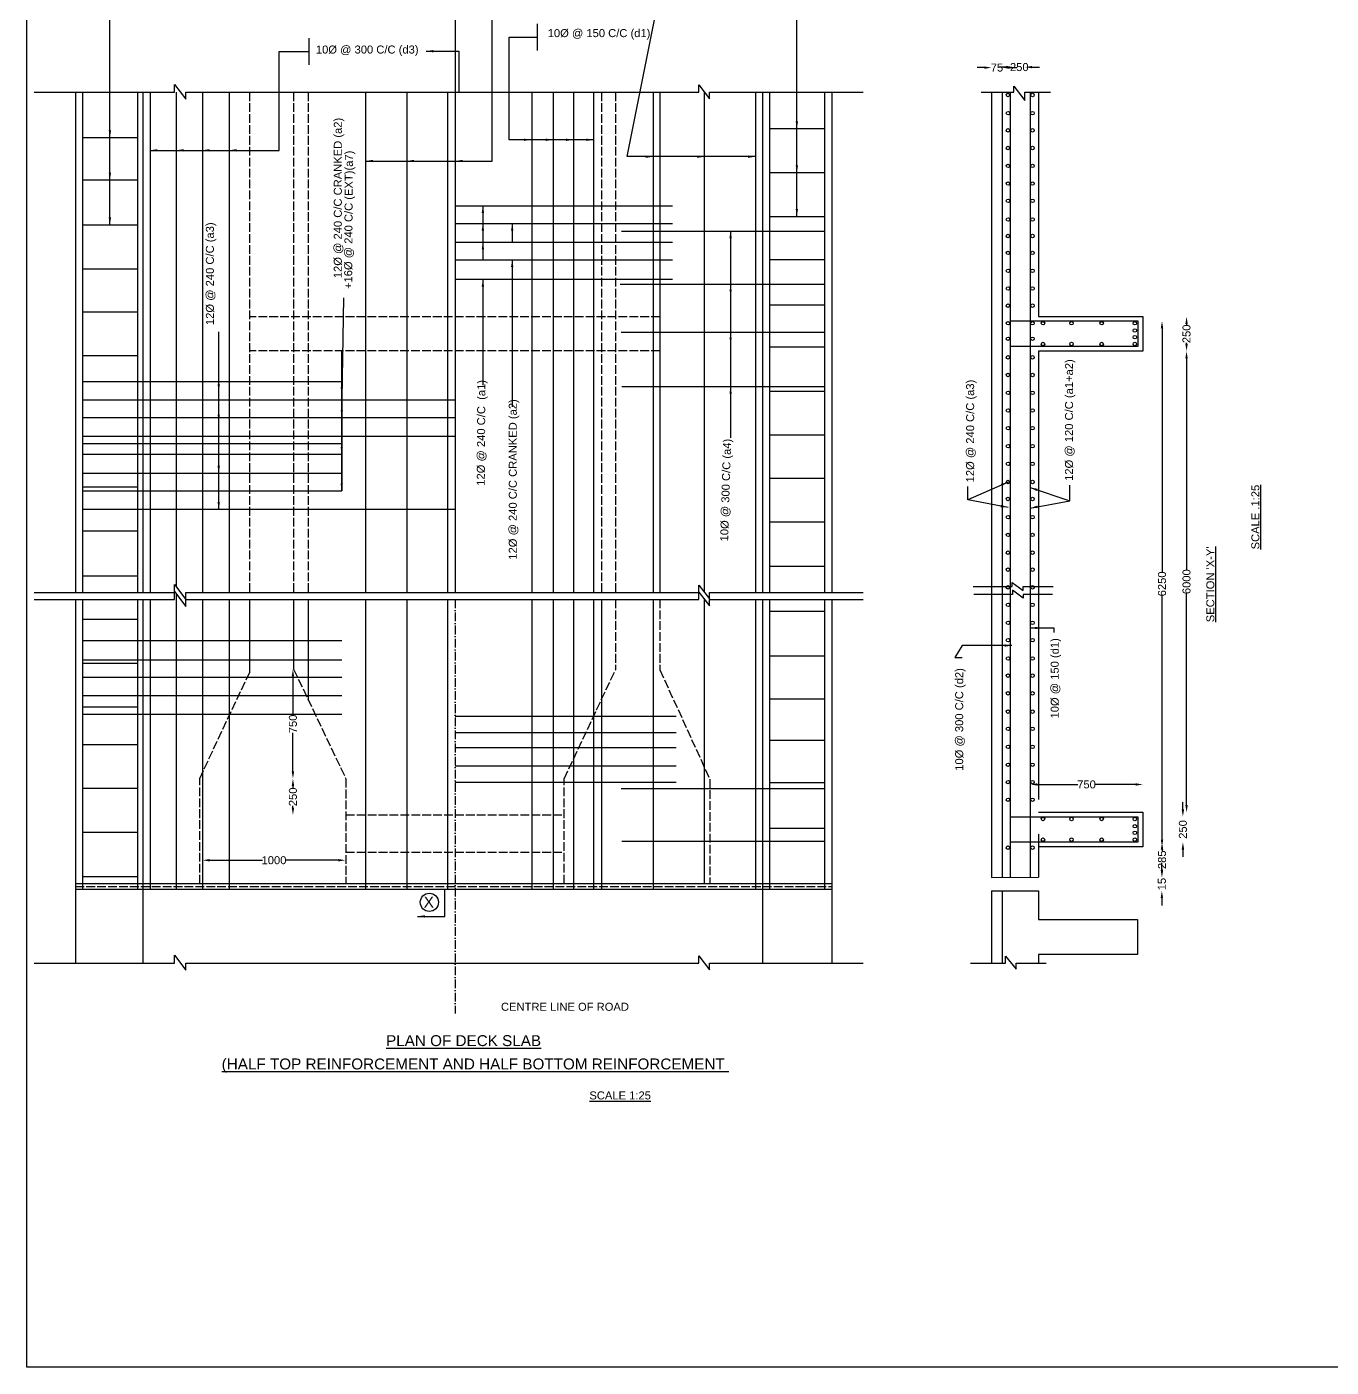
# Model space of a CAD drawing. Header units: millimetres. Extents: x -53232733 to -53211002, y 22138765 to 22152808.
# Drawn here: x -53232733 to -53223768, y 22138765 to 22147978 of the extents above; entities that cross this region are included whole.
import ezdxf

# ---------------------------------------------------------------- set-up
doc = ezdxf.new("R2010")
doc.units = ezdxf.units.MM
doc.header["$MEASUREMENT"] = 0
doc.linetypes.add('ACAD_ISO02W100', pattern=[15, 12, -3])
doc.linetypes.add('ACAD_ISO10W100', pattern=[18, 12, -3, 0, -3])
for name, color, linetype in [('DIMENSIONS', 7, 'Continuous'), ('DRAWING', 2, 'Continuous'), ('TEXT', 1, 'Continuous')]:
    doc.layers.add(name, color=color, linetype=linetype)
doc.styles.get("Standard").update_dxf_attribs({"font": 'arial.ttf', "height": 55})
doc.dimstyles.get("Standard").update_dxf_attribs({"dimtxt": 55, "dimasz": 50, "dimexe": 0.18, "dimexo": 0.0625, "dimgap": 0.09, "dimtad": 0, "dimdec": 0, "dimzin": 0, "dimdsep": 46, "dimtxsty": 'Standard', "dimcen": 0.09, "dimse1": 1, "dimse2": 1, "dimadec": 0, "dimazin": 0, "dimtfac": 1, "dimtdec": 0, "dimtofl": 0, "dimtmove": 0, "dimatfit": 3, "dimfxl": 1, "dimtolj": 1, "dimtzin": 0, "dimarcsym": 0})

# ---------------------------------------------------------------- blocks, each defined once
blk = doc.blocks.new('*D73')
at = {"layer": 'Defpoints', "color": 0, "transparency": 16777216}
for p in [(-53231526.2, 22142245.5), (-53230542.5, 22142249.5), (-53230542.5, 22142245.5)]:
    blk.add_point(p, dxfattribs=at)
at = {"layer": 'DIMENSIONS', "color": 0, "lineweight": -2, "transparency": 16777216}
for p, q in [((-53231476.2, 22142249.5), (-53231113.9, 22142249.5)), ((-53230592.5, 22142249.5), (-53230954.8, 22142249.5))]:
    blk.add_line(p, q, dxfattribs=at)
at = {"layer": 'DIMENSIONS', "color": 0, "transparency": 16777216}
for points in [[(-53231476.2, 22142257.8), (-53231476.2, 22142241.2), (-53231526.2, 22142249.5)], [(-53230592.5, 22142257.8), (-53230592.5, 22142241.2), (-53230542.5, 22142249.5)]]:
    blk.add_solid(points, dxfattribs=at)
at = {"layer": 'DIMENSIONS', "color": 0, "transparency": 16777216, "insert": (-53231034.3, 22142249.5), "char_height": 55, "attachment_point": 5}
blk.add_mtext('\\A1;1000', dxfattribs=at)
blk = doc.blocks.new('*D83')
at = {"layer": 'Defpoints', "color": 0, "transparency": 16777216}
for p in [(-53225097.2, 22145956), (-53225062.9, 22142342.1), (-53224931, 22142342.1)]:
    blk.add_point(p, dxfattribs=at)
at = {"layer": 'DIMENSIONS', "color": 0, "lineweight": -2, "transparency": 16777216}
for p, q in [((-53224931, 22145906), (-53224931, 22144231.3)), ((-53224931, 22142392.1), (-53224931, 22144066.8))]:
    blk.add_line(p, q, dxfattribs=at)
at = {"layer": 'DIMENSIONS', "color": 0, "transparency": 16777216}
for points in [[(-53224939.3, 22145906), (-53224922.7, 22145906), (-53224931, 22145956)], [(-53224939.3, 22142392.1), (-53224922.7, 22142392.1), (-53224931, 22142342.1)]]:
    blk.add_solid(points, dxfattribs=at)
at = {"layer": 'DIMENSIONS', "color": 0, "transparency": 16777216, "insert": (-53224931, 22144149.1), "char_height": 55, "attachment_point": 5, "rotation": 90}
blk.add_mtext('\\A1;6250', dxfattribs=at)
blk = doc.blocks.new('*D84')
at = {"layer": 'Defpoints', "color": 0, "transparency": 16777216}
for p in [(-53225975.5, 22142373.4), (-53225975.5, 22142132.1), (-53224931, 22142132.1)]:
    blk.add_point(p, dxfattribs=at)
at = {"layer": 'DIMENSIONS', "color": 0, "lineweight": -2, "transparency": 16777216}
for p, q in [((-53224931, 22142323.4), (-53224931, 22142314.3)), ((-53224931, 22142182.1), (-53224931, 22142191.2))]:
    blk.add_line(p, q, dxfattribs=at)
at = {"layer": 'DIMENSIONS', "color": 0, "transparency": 16777216}
for points in [[(-53224939.3, 22142323.4), (-53224922.7, 22142323.4), (-53224931, 22142373.4)], [(-53224939.3, 22142182.1), (-53224922.7, 22142182.1), (-53224931, 22142132.1)]]:
    blk.add_solid(points, dxfattribs=at)
at = {"layer": 'DIMENSIONS', "color": 0, "transparency": 16777216, "insert": (-53224931, 22142252.8), "char_height": 55, "attachment_point": 5, "rotation": 90}
blk.add_mtext('\\A1;285', dxfattribs=at)
blk = doc.blocks.new('*D85')
at = {"layer": 'Defpoints', "color": 0, "transparency": 16777216}
for p in [(-53225780.6, 22142132.3), (-53224932, 22142132.3), (-53225780.5, 22142039.1)]:
    blk.add_point(p, dxfattribs=at)
at = {"layer": 'DIMENSIONS', "color": 0, "lineweight": -2, "transparency": 16777216}
for p, q in [((-53224932, 22142182.3), (-53224932, 22142232.3)), ((-53224932, 22141989.1), (-53224932, 22141939.1))]:
    blk.add_line(p, q, dxfattribs=at)
at = {"layer": 'DIMENSIONS', "color": 0, "transparency": 16777216}
for points in [[(-53224940.3, 22142182.3), (-53224923.7, 22142182.3), (-53224932, 22142132.3)], [(-53224940.3, 22141989.1), (-53224923.7, 22141989.1), (-53224932, 22142039.1)]]:
    blk.add_solid(points, dxfattribs=at)
at = {"layer": 'DIMENSIONS', "color": 0, "transparency": 16777216, "insert": (-53224932, 22142085.7), "char_height": 55, "attachment_point": 5, "rotation": 90}
blk.add_mtext('\\A1;15', dxfattribs=at)
blk = doc.blocks.new('*D86')
at = {"layer": 'Defpoints', "color": 0, "transparency": 16777216}
for p in [(-53225097.2, 22142549), (-53225097.2, 22142373.4), (-53224787.5, 22142373.4)]:
    blk.add_point(p, dxfattribs=at)
at = {"layer": 'DIMENSIONS', "color": 0, "lineweight": -2, "transparency": 16777216}
for p, q in [((-53224787.5, 22142599), (-53224787.5, 22142649)), ((-53224787.5, 22142323.4), (-53224787.5, 22142273.4))]:
    blk.add_line(p, q, dxfattribs=at)
at = {"layer": 'DIMENSIONS', "color": 0, "transparency": 16777216}
for points in [[(-53224795.8, 22142599), (-53224779.2, 22142599), (-53224787.5, 22142549)], [(-53224795.8, 22142323.4), (-53224779.2, 22142323.4), (-53224787.5, 22142373.4)]]:
    blk.add_solid(points, dxfattribs=at)
at = {"layer": 'DIMENSIONS', "color": 0, "transparency": 16777216, "insert": (-53224787.5, 22142461.2), "char_height": 55, "attachment_point": 5, "rotation": 90}
blk.add_mtext('\\A1;250', dxfattribs=at)
blk = doc.blocks.new('*D87')
at = {"layer": 'Defpoints', "color": 0, "transparency": 16777216}
for p in [(-53225780.5, 22145986), (-53225780.5, 22145749.2), (-53224762.5, 22145749.2)]:
    blk.add_point(p, dxfattribs=at)
at = {"layer": 'DIMENSIONS', "color": 0, "lineweight": -2, "transparency": 16777216}
for p, q in [((-53224762.5, 22145936), (-53224762.5, 22145928.8)), ((-53224762.5, 22145799.2), (-53224762.5, 22145806.4))]:
    blk.add_line(p, q, dxfattribs=at)
at = {"layer": 'DIMENSIONS', "color": 0, "transparency": 16777216}
for points in [[(-53224770.8, 22145936), (-53224754.2, 22145936), (-53224762.5, 22145986)], [(-53224770.8, 22145799.2), (-53224754.2, 22145799.2), (-53224762.5, 22145749.2)]]:
    blk.add_solid(points, dxfattribs=at)
at = {"layer": 'DIMENSIONS', "color": 0, "transparency": 16777216, "insert": (-53224762.5, 22145867.6), "char_height": 55, "attachment_point": 5, "rotation": 90}
blk.add_mtext('\\A1;250', dxfattribs=at)
blk = doc.blocks.new('*D88')
at = {"layer": 'Defpoints', "color": 0, "transparency": 16777216}
for p in [(-53225062.9, 22145749.2), (-53225062.9, 22142579), (-53224762.5, 22142579)]:
    blk.add_point(p, dxfattribs=at)
at = {"layer": 'DIMENSIONS', "color": 0, "lineweight": -2, "transparency": 16777216}
for p, q in [((-53224762.5, 22145699.2), (-53224762.5, 22144246.4)), ((-53224762.5, 22142629), (-53224762.5, 22144081.8))]:
    blk.add_line(p, q, dxfattribs=at)
at = {"layer": 'DIMENSIONS', "color": 0, "transparency": 16777216}
for points in [[(-53224770.8, 22145699.2), (-53224754.2, 22145699.2), (-53224762.5, 22145749.2)], [(-53224770.8, 22142629), (-53224754.2, 22142629), (-53224762.5, 22142579)]]:
    blk.add_solid(points, dxfattribs=at)
at = {"layer": 'DIMENSIONS', "color": 0, "transparency": 16777216, "insert": (-53224762.5, 22144164.1), "char_height": 55, "attachment_point": 5, "rotation": 90}
blk.add_mtext('\\A1;6000', dxfattribs=at)
blk = doc.blocks.new('*D111')
at = {"layer": 'Defpoints', "color": 0, "transparency": 16777216}
for p in [(-53226028.8, 22147697.5), (-53226102.4, 22147527.9), (-53226028.8, 22147527.9)]:
    blk.add_point(p, dxfattribs=at)
at = {"layer": 'DIMENSIONS', "color": 0, "lineweight": -2, "transparency": 16777216}
for p, q in [((-53226152.4, 22147697.5), (-53226202.4, 22147697.5)), ((-53225978.8, 22147697.5), (-53225928.8, 22147697.5))]:
    blk.add_line(p, q, dxfattribs=at)
at = {"layer": 'DIMENSIONS', "color": 0, "transparency": 16777216}
for points in [[(-53226152.4, 22147705.8), (-53226152.4, 22147689.2), (-53226102.4, 22147697.5)], [(-53225978.8, 22147705.8), (-53225978.8, 22147689.2), (-53226028.8, 22147697.5)]]:
    blk.add_solid(points, dxfattribs=at)
at = {"layer": 'DIMENSIONS', "color": 0, "transparency": 16777216, "insert": (-53226065.6, 22147697.5), "char_height": 55, "attachment_point": 5}
blk.add_mtext('\\A1;75', dxfattribs=at)
blk = doc.blocks.new('*D112')
at = {"layer": 'Defpoints', "color": 0, "transparency": 16777216}
for p in [(-53225873.6, 22147701), (-53225950.2, 22147527.9), (-53225873.6, 22147527.9)]:
    blk.add_point(p, dxfattribs=at)
at = {"layer": 'DIMENSIONS', "color": 0, "lineweight": -2, "transparency": 16777216}
for p, q in [((-53226000.2, 22147701), (-53226050.2, 22147701)), ((-53225823.6, 22147701), (-53225773.6, 22147701))]:
    blk.add_line(p, q, dxfattribs=at)
at = {"layer": 'DIMENSIONS', "color": 0, "transparency": 16777216}
for points in [[(-53226000.2, 22147709.3), (-53226000.2, 22147692.7), (-53225950.2, 22147701)], [(-53225823.6, 22147709.3), (-53225823.6, 22147692.7), (-53225873.6, 22147701)]]:
    blk.add_solid(points, dxfattribs=at)
at = {"layer": 'DIMENSIONS', "color": 0, "transparency": 16777216, "insert": (-53225911.9, 22147701), "char_height": 55, "attachment_point": 5}
blk.add_mtext('\\A1;250', dxfattribs=at)
blk = doc.blocks.new('*D119')
at = {"layer": 'Defpoints', "color": 0, "transparency": 16777216}
for p in [(-53225062.9, 22142770.5), (-53225836.9, 22142549), (-53225062.9, 22142549)]:
    blk.add_point(p, dxfattribs=at)
at = {"layer": 'DIMENSIONS', "color": 0, "lineweight": -2, "transparency": 16777216}
for p, q in [((-53225786.9, 22142770.5), (-53225510.4, 22142770.5)), ((-53225112.9, 22142770.5), (-53225389.4, 22142770.5))]:
    blk.add_line(p, q, dxfattribs=at)
at = {"layer": 'DIMENSIONS', "color": 0, "transparency": 16777216}
for points in [[(-53225786.9, 22142778.8), (-53225786.9, 22142762.2), (-53225836.9, 22142770.5)], [(-53225112.9, 22142778.8), (-53225112.9, 22142762.2), (-53225062.9, 22142770.5)]]:
    blk.add_solid(points, dxfattribs=at)
at = {"layer": 'DIMENSIONS', "color": 0, "transparency": 16777216, "insert": (-53225449.9, 22142770.5), "char_height": 55, "attachment_point": 5}
blk.add_mtext('\\A1;750', dxfattribs=at)
blk = doc.blocks.new('*D120')
at = {"layer": 'Defpoints', "color": 0, "transparency": 16777216}
for p in [(-53230899.2, 22143563), (-53230904, 22142810), (-53230540, 22142810)]:
    blk.add_point(p, dxfattribs=at)
at = {"layer": 'DIMENSIONS', "color": 0, "lineweight": -2, "transparency": 16777216}
for p, q in [((-53230904, 22143513), (-53230904, 22143247)), ((-53230904, 22142860), (-53230904, 22143126))]:
    blk.add_line(p, q, dxfattribs=at)
at = {"layer": 'DIMENSIONS', "color": 0, "transparency": 16777216}
for points in [[(-53230912.3, 22143513), (-53230895.7, 22143513), (-53230904, 22143563)], [(-53230912.3, 22142860), (-53230895.7, 22142860), (-53230904, 22142810)]]:
    blk.add_solid(points, dxfattribs=at)
at = {"layer": 'DIMENSIONS', "color": 0, "transparency": 16777216, "insert": (-53230904, 22143186.5), "char_height": 55, "attachment_point": 5, "rotation": 90}
blk.add_mtext('\\A1;750', dxfattribs=at)
blk = doc.blocks.new('*D121')
at = {"layer": 'Defpoints', "color": 0, "transparency": 16777216}
for p in [(-53230540, 22142810), (-53230904, 22142560.6), (-53230540, 22142560.6)]:
    blk.add_point(p, dxfattribs=at)
at = {"layer": 'DIMENSIONS', "color": 0, "lineweight": -2, "transparency": 16777216}
for p, q in [((-53230904, 22142760), (-53230904, 22142746.5)), ((-53230904, 22142610.6), (-53230904, 22142624.1))]:
    blk.add_line(p, q, dxfattribs=at)
at = {"layer": 'DIMENSIONS', "color": 0, "transparency": 16777216}
for points in [[(-53230912.3, 22142760), (-53230895.7, 22142760), (-53230904, 22142810)], [(-53230912.3, 22142610.6), (-53230895.7, 22142610.6), (-53230904, 22142560.6)]]:
    blk.add_solid(points, dxfattribs=at)
at = {"layer": 'DIMENSIONS', "color": 0, "transparency": 16777216, "insert": (-53230904, 22142685.3), "char_height": 55, "attachment_point": 5, "rotation": 90}
blk.add_mtext('\\A1;250', dxfattribs=at)

msp = doc.modelspace()

# ---------------------------------------------------------------- linework, layer by layer
at = {"layer": 'DIMENSIONS', "color": 0}
msp.add_lwpolyline([(-53211093.1, 22138765.1), (-53232733, 22138765.1), (-53232733, 22152807.5), (-53211093.1, 22152807.5)], close=True, dxfattribs=at)
for points in [[(-53229224.5, 22147997.5), (-53229224.5, 22147814.5)], [(-53230795.5, 22147900), (-53230795.5, 22147717)], [(-53229417.5, 22147906), (-53229224.5, 22147906)], [(-53230998.5, 22147808.5), (-53230795.5, 22147808.5)], [(-53226229.5, 22144132), (-53225960.5, 22144132), (-53225960.5, 22144159.5), (-53225886, 22144103.5), (-53225886, 22144130), (-53225680, 22144130)], [(-53225684.5, 22144077), (-53225885.5, 22144077), (-53225885.5, 22144050.5), (-53225959.5, 22144105), (-53225959.5, 22144077), (-53226225.5, 22144077)]]:
    msp.add_lwpolyline(points, dxfattribs=at)
msp.add_circle((-53229966, 22141960.5), 62.5, dxfattribs=at)
at = {"layer": 'DRAWING', "color": 0}
for points in [[(-53229787.9, 22148273), (-53229787.9, 22144090.2)], [(-53232682.3, 22147527.9), (-53231718.9, 22147527.9), (-53231718.9, 22147582.3), (-53231640.7, 22147479.6), (-53231640.7, 22147527.9), (-53228114.3, 22147527.9), (-53228114.3, 22147578.6), (-53228040.8, 22147482.9), (-53228040.8, 22147527.9), (-53226985.6, 22147527.9)], [(-53226174.5, 22147527.9), (-53225950.2, 22147527.9), (-53225950.2, 22147570.3), (-53225873.6, 22147470.6), (-53225873.6, 22147528.2), (-53225698.1, 22147528.2)], [(-53232399.1, 22147527.9), (-53232399.1, 22144090.2)], [(-53232350.8, 22147527.9), (-53232350.8, 22144090.2)], [(-53231973, 22147527.9), (-53231973, 22144090.2)], [(-53231935.3, 22147527.9), (-53231935.3, 22144090.2)], [(-53231885.7, 22147527.9), (-53231885.7, 22144090.2)], [(-53231706.1, 22147527.9), (-53231706.1, 22144127.7)], [(-53231526.2, 22147527.9), (-53231526.2, 22144090.2)], [(-53231341.6, 22147527.9), (-53231341.6, 22144090.2)], [(-53230404.5, 22147527.9), (-53230404.5, 22144090.2)], [(-53230122.3, 22147527.9), (-53230122.3, 22144090.2)], [(-53229841.3, 22147527.9), (-53229841.3, 22144090.2)], [(-53229262.1, 22147527.9), (-53229262.1, 22144090.2)], [(-53229116.2, 22147527.9), (-53229116.2, 22144090.2)], [(-53228976.6, 22147527.9), (-53228976.6, 22144090.2)], [(-53228838.3, 22147527.9), (-53228838.3, 22144090.2)], [(-53228429.2, 22147527.9), (-53228429.2, 22144090.2)], [(-53228381.6, 22147527.9), (-53228381.6, 22144090.2)], [(-53228077.1, 22147527.9), (-53228077.1, 22144092.5)], [(-53227725.9, 22147527.9), (-53227725.9, 22144090.2)], [(-53227677.8, 22147527.9), (-53227677.8, 22144090.2)], [(-53227629.6, 22147527.9), (-53227629.6, 22144090.2)], [(-53227251.7, 22147527.9), (-53227251.7, 22144090.2)], [(-53227200, 22147527.9), (-53227200, 22144090.2)], [(-53226102.4, 22147527.9), (-53226102.4, 22142132)], [(-53226028.8, 22147527.9), (-53226028.8, 22142132.1)], [(-53225975.5, 22147527.9), (-53225975.5, 22142132.1)], [(-53225836.9, 22147528.2), (-53225836.9, 22142132.3)], [(-53225780.5, 22147528.2), (-53225780.5, 22145986)], [(-53227629.6, 22147278.3), (-53227251.7, 22147278.3)], [(-53232350.8, 22147216.4), (-53231973, 22147216.4)], [(-53232350.8, 22146925.2), (-53231973, 22146925.2)], [(-53227629.6, 22146975.7), (-53227251.7, 22146975.7)], [(-53229787.9, 22146748.4), (-53228294.3, 22146748.4)], [(-53229787.9, 22146626.9), (-53228294.3, 22146626.9)], [(-53227629.6, 22146675.1), (-53227251.7, 22146675.1)], [(-53232350.8, 22146617.8), (-53231973, 22146617.8)], [(-53228645.9, 22146574.4), (-53227251.7, 22146574.4)], [(-53229787.9, 22146498.4), (-53228294.3, 22146498.4)], [(-53229787.9, 22146376.9), (-53228294.3, 22146376.9)], [(-53227629.6, 22146377.6), (-53227251.7, 22146377.6)], [(-53232350.8, 22146314.5), (-53231973, 22146314.5)], [(-53229787.9, 22146243.1), (-53228294.3, 22146243.1)], [(-53228655.3, 22146209.2), (-53227251.7, 22146209.2)], [(-53227629.6, 22146068.2), (-53227251.7, 22146068.2)], [(-53232350.8, 22146019.2), (-53231973, 22146019.2)], [(-53225780.5, 22145986), (-53225062.9, 22145986), (-53225062.9, 22145749.2), (-53225780.5, 22145749.2)], [(-53225975.5, 22145956), (-53225097.2, 22145956), (-53225097.2, 22145780.4), (-53225975.5, 22145780.4)], [(-53228648.4, 22145879.4), (-53227251.7, 22145879.4)], [(-53232350.8, 22145718.5), (-53231973, 22145718.5)], [(-53227629.6, 22145778.5), (-53227251.7, 22145778.5)], [(-53225780.5, 22145749.2), (-53225780.5, 22142666.6)], [(-53232350.8, 22145540.5), (-53231973, 22145540.5)], [(-53231973, 22145540.5), (-53230568.6, 22145540.5), (-53230568.6, 22144789)], [(-53228643.5, 22145505.5), (-53227251.7, 22145505.5)], [(-53227629.6, 22145472.6), (-53227251.7, 22145472.6)], [(-53232350.8, 22145415.2), (-53229787.9, 22145415.2)], [(-53232350.8, 22145292.5), (-53229787.9, 22145292.5)], [(-53232350.8, 22145164.6), (-53229787.9, 22145164.6)], [(-53227629.6, 22145173.4), (-53227251.7, 22145173.4)], [(-53232350.8, 22145113.5), (-53230568.6, 22145113.5)], [(-53232350.8, 22145040.7), (-53230568.6, 22145040.7)], [(-53232350.8, 22144910.8), (-53230568.6, 22144910.8)], [(-53227629.6, 22144874.9), (-53227251.7, 22144874.9)], [(-53232350.8, 22144815), (-53231973, 22144815)], [(-53232350.8, 22144789), (-53231973, 22144789)], [(-53231973, 22144789), (-53230568.6, 22144789)], [(-53232350.8, 22144662.4), (-53231973, 22144662.4)], [(-53231973, 22144662.4), (-53229787.9, 22144662.4)], [(-53232350.8, 22144512.6), (-53231973, 22144512.6)], [(-53227629.6, 22144575.4), (-53227251.7, 22144575.4)], [(-53227629.6, 22144270.4), (-53227251.7, 22144270.4)], [(-53232682.3, 22144090.2), (-53231718.9, 22144090.2), (-53231718.9, 22144144.6), (-53231640.7, 22144041.9), (-53231640.7, 22144090.2), (-53228114.3, 22144090.2), (-53228114.3, 22144140.9), (-53228040.8, 22144045.2), (-53228040.8, 22144090.2), (-53226985.6, 22144090.2)], [(-53232350.8, 22144205), (-53231973, 22144205)], [(-53232682.3, 22144042.2), (-53231718.9, 22144042.2), (-53231718.9, 22144096.7), (-53231640.7, 22143994), (-53231640.7, 22144042.2), (-53228114.3, 22144042.2), (-53228114.3, 22144093), (-53228040.8, 22143997.3), (-53228040.8, 22144042.2), (-53226985.6, 22144042.2)], [(-53232399.1, 22144042.2), (-53232399.1, 22141541.8)], [(-53232350.8, 22144090.2), (-53231973, 22144090.2)], [(-53232350.8, 22144042.2), (-53232350.8, 22142050.5)], [(-53232350.8, 22144042.2), (-53231973, 22144042.2)], [(-53231973, 22144042.2), (-53231973, 22142050.5)], [(-53231935.3, 22144042.2), (-53231935.3, 22141541.8)], [(-53231885.7, 22144042.2), (-53231885.7, 22142050.5)], [(-53231706.1, 22144079.8), (-53231706.1, 22142050.5)], [(-53231526.2, 22144042.2), (-53231526.2, 22142050.5)], [(-53231341.6, 22144042.2), (-53231341.6, 22142050.5)], [(-53231203.6, 22144042.2), (-53231203.6, 22143537)], [(-53230899.2, 22144042.2), (-53230899.2, 22143563)], [(-53230798.8, 22144042.2), (-53230798.8, 22143352.6)], [(-53230404.5, 22144042.2), (-53230404.5, 22142050.5)], [(-53230122.3, 22144042.2), (-53230122.3, 22142050.5)], [(-53229841.3, 22144042.2), (-53229841.3, 22142050.5)], [(-53229262.1, 22144042.2), (-53229262.1, 22142050.5)], [(-53229116.2, 22144042.2), (-53229116.2, 22142050.5)], [(-53228976.6, 22144042.2), (-53228976.6, 22142050.5)], [(-53228838.3, 22144042.2), (-53228838.3, 22142050.5)], [(-53228784.4, 22144042.2), (-53228784.4, 22142050.5)], [(-53228429.2, 22144042.2), (-53228429.2, 22142050.5)], [(-53228077.1, 22144044.5), (-53228077.1, 22142089.9)], [(-53227725.9, 22144042.2), (-53227725.9, 22142050.5)], [(-53227677.8, 22144042.2), (-53227677.8, 22141541.8)], [(-53227629.6, 22144042.2), (-53227629.6, 22142050.5)], [(-53227251.7, 22144042.2), (-53227251.7, 22142050.5)], [(-53227200, 22144042.2), (-53227200, 22141541.8)], [(-53227629.6, 22143961), (-53227251.7, 22143961)], [(-53232350.8, 22143905.7), (-53231973, 22143905.7)], [(-53232350.8, 22143758.9), (-53231973, 22143758.9)], [(-53231973, 22143758.9), (-53230568.6, 22143758.9)], [(-53232350.8, 22143628), (-53231973, 22143628)], [(-53232350.8, 22143603.2), (-53231973, 22143603.2)], [(-53231973, 22143628), (-53230568.6, 22143628)], [(-53227629.6, 22143655.3), (-53227251.7, 22143655.3)], [(-53232350.8, 22143508.2), (-53231973, 22143508.2)], [(-53231973, 22143508.2), (-53230568.6, 22143508.2)], [(-53232350.8, 22143382.1), (-53231973, 22143382.1)], [(-53232350.8, 22143303.3), (-53231973, 22143303.3)], [(-53231973, 22143382.1), (-53230568.6, 22143382.1)], [(-53227629.6, 22143359), (-53227251.7, 22143359)], [(-53232350.8, 22143252.9), (-53231973, 22143252.9)], [(-53231973, 22143252.9), (-53230568.6, 22143252.9)], [(-53229787.9, 22143239.7), (-53228270.6, 22143239.7)], [(-53229787.9, 22143126.5), (-53228270.6, 22143126.5)], [(-53232350.8, 22143045.8), (-53231973, 22143045.8)], [(-53227629.6, 22143075.4), (-53227251.7, 22143075.4)], [(-53229787.9, 22143024.7), (-53228270.6, 22143024.7)], [(-53229787.9, 22142898.2), (-53228270.6, 22142898.2)], [(-53229787.9, 22142785.5), (-53228270.6, 22142785.5)], [(-53227629.6, 22142782.9), (-53227251.7, 22142782.9)], [(-53232350.8, 22142744.8), (-53231973, 22142744.8)], [(-53228648.5, 22142743.3), (-53227251.7, 22142743.3)], [(-53225780.5, 22142579), (-53225062.9, 22142579), (-53225062.9, 22142342.1), (-53225780.5, 22142342.1)], [(-53225975.5, 22142549), (-53225097.2, 22142549), (-53225097.2, 22142373.4), (-53225975.5, 22142373.4)], [(-53232350.8, 22142441.4), (-53231973, 22142441.4)], [(-53228644, 22142381.4), (-53227251.7, 22142381.4)], [(-53227629.6, 22142469), (-53227251.7, 22142469)], [(-53225780.5, 22142429.7), (-53225780.5, 22142132.3)], [(-53232350.8, 22142138.8), (-53231973, 22142138.8)], [(-53226102.4, 22142132), (-53225780.5, 22142132.3)], [(-53232399.1, 22142089.9), (-53227200, 22142089.9)], [(-53232399.1, 22142050.5), (-53227200, 22142050.5)], [(-53226102.4, 22142039.1), (-53226102.4, 22141541.8)], [(-53226102.4, 22142039.1), (-53225780.5, 22142039.1), (-53225780.5, 22141842), (-53225100, 22141842), (-53225100, 22141601.5)], [(-53226028.8, 22142039.1), (-53226028.8, 22141541.8)], [(-53232682.3, 22141541.8), (-53231718.9, 22141541.8), (-53231718.9, 22141596.3), (-53231640.7, 22141493.6), (-53231640.7, 22141541.8), (-53228114.3, 22141541.8), (-53228114.3, 22141592.6), (-53228040.8, 22141496.9), (-53228040.8, 22141541.8), (-53226985.6, 22141541.8)], [(-53226247.7, 22141541.8), (-53226007.2, 22141541.8), (-53226007.2, 22141590.9), (-53225932.3, 22141500.3), (-53225932.3, 22141541.8), (-53225728.3, 22141541.8)], [(-53225100, 22141601.5), (-53225780.5, 22141601.5), (-53225780.5, 22141541.8)]]:
    msp.add_lwpolyline(points, dxfattribs=at)
at = {"layer": 'DRAWING', "color": 0, "linetype": 'ACAD_ISO02W100', "ltscale": 5}
for points in [[(-53231203.6, 22147527.9), (-53231203.6, 22144090.2)], [(-53230899.2, 22147527.9), (-53230899.2, 22144090.2)], [(-53230798.8, 22147527.9), (-53230798.8, 22144090.2)], [(-53228784.4, 22147527.9), (-53228784.4, 22144090.2)], [(-53228687.6, 22147527.9), (-53228687.6, 22144090.2)], [(-53228381.6, 22145984.1), (-53231203.6, 22145984.1)], [(-53228381.6, 22145751.2), (-53231203.6, 22145751.2)], [(-53228687.6, 22144042.2), (-53228687.6, 22143558)], [(-53228381.6, 22144042.2), (-53228381.6, 22143558)], [(-53231545, 22142089.9), (-53231545, 22142811), (-53231203.6, 22143537)], [(-53230899.2, 22143563), (-53230540, 22142810), (-53230540, 22142089.9)], [(-53229040.5, 22142089.9), (-53229040.5, 22142809.5), (-53228687.6, 22143558)], [(-53228381.6, 22143558), (-53228039, 22142806), (-53228039, 22142089.9)], [(-53230540, 22142560.6), (-53229040.5, 22142560.6)], [(-53230540, 22142305.4), (-53229040.5, 22142305.4)], [(-53232399.1, 22142069.4), (-53227200, 22142069.4)]]:
    msp.add_lwpolyline(points, dxfattribs=at)
at = {"layer": 'DRAWING', "color": 0, "linetype": 'ACAD_ISO10W100', "ltscale": 5}
msp.add_lwpolyline([(-53229787.9, 22144042.2), (-53229787.9, 22141196.5)], dxfattribs=at)
at = {"layer": 'DRAWING', "color": 0}
for centre in [(-53225989.4, 22147509.7), (-53225820.8, 22147509.7), (-53225989.4, 22147384.3), (-53225820.8, 22147384.3), (-53225989.4, 22147266.4), (-53225820.8, 22147266.4), (-53225989.4, 22147145), (-53225820.8, 22147145), (-53225989.4, 22147021.8), (-53225820.8, 22147021.8), (-53225989.4, 22146900.4), (-53225820.8, 22146900.4), (-53225989.4, 22146781.8), (-53225820.8, 22146781.8), (-53225989.4, 22146653.6), (-53225820.8, 22146653.6), (-53225989.4, 22146540.1), (-53225820.8, 22146540.1), (-53225989.4, 22146424), (-53225820.8, 22146424), (-53225989.4, 22146300.7), (-53225820.8, 22146300.7), (-53225989.4, 22146179.5), (-53225820.8, 22146179.5), (-53225989.4, 22146061.1), (-53225820.8, 22146061.1), (-53225989.4, 22145940.4), (-53225820.8, 22145940.4), (-53225749, 22145940.4), (-53225553, 22145940.4), (-53225345.8, 22145940.4), (-53225118.2, 22145940.4), (-53225118.2, 22145890.3), (-53225989.4, 22145833.8), (-53225820.8, 22145833.8), (-53225749, 22145797.6), (-53225553, 22145797.6), (-53225345.8, 22145797.6), (-53225118.2, 22145844.7), (-53225118.2, 22145797.6), (-53225989.4, 22145706), (-53225820.8, 22145706), (-53225989.4, 22145584.9), (-53225820.8, 22145584.9), (-53225989.4, 22145462.6), (-53225820.8, 22145462.6), (-53225989.4, 22145341.1), (-53225820.8, 22145341.1), (-53225989.4, 22145219.3), (-53225820.8, 22145219.3), (-53225989.4, 22145095.7), (-53225820.8, 22145095.7), (-53225989.4, 22144974.5), (-53225820.8, 22144974.5), (-53225989.4, 22144849), (-53225820.8, 22144849), (-53225989.4, 22144732.6), (-53225820.8, 22144732.6), (-53225989.4, 22144607.8), (-53225820.8, 22144607.8), (-53225989.4, 22144485.8), (-53225820.8, 22144485.8), (-53225989.4, 22144363.4), (-53225820.8, 22144363.4), (-53225989.4, 22144247), (-53225820.8, 22144247), (-53225989.4, 22144125.3), (-53225820.8, 22144125.3), (-53225989.4, 22144005.3), (-53225820.8, 22144005.3), (-53225989.4, 22143881.7), (-53225820.8, 22143881.7), (-53225989.4, 22143762.4), (-53225820.8, 22143762.4), (-53225989.4, 22143636.4), (-53225820.8, 22143636.4), (-53225989.4, 22143518.3), (-53225820.8, 22143518.3), (-53225989.4, 22143397.1), (-53225820.8, 22143397.1), (-53225989.4, 22143271.1), (-53225820.8, 22143271.1), (-53225989.4, 22143153), (-53225820.8, 22143153), (-53225989.4, 22143029.4), (-53225820.8, 22143029.4), (-53225989.4, 22142905.8), (-53225820.8, 22142905.8), (-53225989.4, 22142786.8), (-53225820.8, 22142786.8), (-53225989.4, 22142665.4), (-53225820.8, 22142665.4), (-53225749, 22142533.3), (-53225553, 22142533.3), (-53225345.8, 22142533.3), (-53225118.2, 22142533.3), (-53225118.2, 22142483.3), (-53225749, 22142390.6), (-53225553, 22142390.6), (-53225345.8, 22142390.6), (-53225118.2, 22142437.7), (-53225118.2, 22142390.6), (-53225989.4, 22142335.7), (-53225820.8, 22142335.7)]:
    msp.add_circle(centre, 11.9, dxfattribs=at)

# ---------------------------------------------------------------- texts
at = {"layer": 'DIMENSIONS', "insert": (-53226305.4, 22143670.5), "char_height": 55, "attachment_point": 1}
msp.add_mtext('\\A1;', dxfattribs=at)
at = {"layer": 'TEXT', "color": 0}
for s, height, p in [('10Ø @ 150 C/C (d1)', 55, (-53229153, 22147907.2)), ('10Ø @ 300 C/C (d3)', 55, (-53230746.3, 22147794.3)), ('X', 75, (-53230005.2, 22141924.5)), ('CENTRE LINE OF ROAD ', 55, (-53229474.1, 22141214.9)), ('%%UPLAN OF DECK SLAB', 75, (-53230263.9, 22140972.2)), ('%%U(HALF TOP REINFORCEMENT AND HALF BOTTOM REINFORCEMENT ', 75, (-53231393.7, 22140811.9)), ('%%USCALE 1:25', 55, (-53228866.7, 22140605.6))]:
    msp.add_text(s, height=height, dxfattribs=at).set_placement(p)
for s, rotation, p in [('12Ø @ 240 C/C CRANKED (a2)', 90, (-53230568.2, 22146250.2)), ('+16Ø @ 240 C/C (EXT)(a7)', 89.67446, (-53230497.2, 22146175.5)), ('12Ø @ 240 C/C (a3)', 90, (-53231447.2, 22145928.2)), ('12Ø @ 120 C/C (a1+a2)', 90, (-53225542.6, 22144857)), ('12Ø @ 240 C/C  (a1)', 89.67446, (-53229585.5, 22144823.5)), ('12Ø @ 240 C/C (a3)', 90, (-53226222.3, 22144846.8)), ('12Ø @ 240 C/C CRANKED (a2)', 90, (-53229365.5, 22144315.5)), ('10Ø @ 300 C/C (a4)', 88.28277, (-53227913.3, 22144440.4)), ('%%USCALE .1:25', 90, (-53224262, 22144386.1)), ("%%USECTION 'X-Y'", 90, (-53224571.5, 22143885.6)), ('10Ø @ 150 (d1)', 90, (-53225641, 22143224)), ('10Ø @ 300 C/C (d2)', 90, (-53226297.4, 22142864.4))]:
    msp.add_text(s, height=55, rotation=rotation, dxfattribs=at).set_placement(p)

# ---------------------------------------------------------------- dimensions: what is measured, and where the dimension line sits
at = {"layer": 'DIMENSIONS', "color": 0}
for base, p1, p2, text, picture, middle in [((-53226028.8, 22147697.5), (-53226102.4, 22147527.9), (-53226028.8, 22147527.9), '75', '*D111', (-53226065.6, 22147697.5)), ((-53225873.6, 22147701), (-53225950.2, 22147527.9), (-53225873.6, 22147527.9), '250', '*D112', (-53225911.9, 22147701))]:
    dim = msp.add_linear_dim(base=base, p1=p1, p2=p2, text=text, dimstyle='Standard', dxfattribs=at)
    dim.commit()
    dim.dimension.update_dxf_attribs({"geometry": picture, "text_midpoint": middle, "dimtype": 160})
for base, p1, p2, text, picture, middle in [((-53224762.5, 22145749.2), (-53225780.5, 22145986), (-53225780.5, 22145749.2), '250', '*D87', (-53224762.5, 22145867.6)), ((-53224931, 22142342.1), (-53225097.2, 22145956), (-53225062.9, 22142342.1), '6250', '*D83', (-53224931, 22144149.1)), ((-53224762.5, 22142579), (-53225062.9, 22145749.2), (-53225062.9, 22142579), '6000', '*D88', (-53224762.5, 22144164.1)), ((-53230904, 22142810), (-53230899.2, 22143563), (-53230540, 22142810), '750', '*D120', (-53230904, 22143186.5)), ((-53230904, 22142560.6), (-53230540, 22142810), (-53230540, 22142560.6), '250', '*D121', (-53230904, 22142685.3)), ((-53224787.5, 22142373.4), (-53225097.2, 22142549), (-53225097.2, 22142373.4), '250', '*D86', (-53224787.5, 22142461.2)), ((-53224932, 22142132.3), (-53225780.5, 22142039.1), (-53225780.6, 22142132.3), '15', '*D85', (-53224932, 22142085.7))]:
    dim = msp.add_linear_dim(base=base, p1=p1, p2=p2, angle=90, text=text, dimstyle='Standard', dxfattribs=at)
    dim.commit()
    dim.dimension.update_dxf_attribs({"geometry": picture, "text_midpoint": middle})
for base, p1, p2, text, picture, middle in [((-53225062.9, 22142770.5), (-53225836.9, 22142549), (-53225062.9, 22142549), '750', '*D119', (-53225449.9, 22142770.5)), ((-53230542.5, 22142249.5), (-53231526.2, 22142245.5), (-53230542.5, 22142245.5), '1000', '*D73', (-53231034.3, 22142249.5))]:
    dim = msp.add_linear_dim(base=base, p1=p1, p2=p2, text=text, dimstyle='Standard', dxfattribs=at)
    dim.commit()
    dim.dimension.update_dxf_attribs({"geometry": picture, "text_midpoint": middle})
dim = msp.add_linear_dim(base=(-53224931, 22142132.1), p1=(-53225975.5, 22142373.4), p2=(-53225975.5, 22142132.1), angle=90, text='285', dimstyle='Standard', dxfattribs=at)
dim.commit()
dim.dimension.update_dxf_attribs({"geometry": '*D84', "text_midpoint": (-53224931, 22142252.8), "dimtype": 160})

# ---------------------------------------------------------------- leaders
for points in [[(-53229787.9, 22147055.5), (-53229534, 22147055.5), (-53229534, 22148366)], [(-53232161.9, 22147216.4), (-53232161.9, 22148110), (-53231995, 22148110)], [(-53228429.2, 22147085.5), (-53228607, 22147085.5), (-53228397, 22148140.5)], [(-53227440.7, 22147278.3), (-53227440.7, 22148082.5), (-53227261.5, 22148082.5)], [(-53229988.5, 22147810.5), (-53229763, 22147810.5), (-53229763, 22147527.9)], [(-53228977.2, 22147201.5), (-53229417.5, 22147201.5), (-53229417.5, 22147906)], [(-53231341.6, 22147129), (-53230998.5, 22147129), (-53230998.5, 22147808.5)], [(-53227440.7, 22146975.7), (-53227440.7, 22147527.9)], [(-53227440.7, 22146675.1), (-53227440.7, 22147278.3)], [(-53232161.9, 22146925.2), (-53232161.9, 22147216.4)], [(-53229116.2, 22147201.5), (-53229417.5, 22147201.5)], [(-53229266.8, 22147201.5), (-53229417.5, 22147201.5)], [(-53228838.3, 22147201.5), (-53229116.2, 22147201.5)], [(-53231885.7, 22147129), (-53231706.1, 22147129)], [(-53231706.1, 22147129), (-53231526.2, 22147129)], [(-53231526.2, 22147129), (-53231341.6, 22147129)], [(-53228077.1, 22147085.5), (-53228429.2, 22147085.5)], [(-53227725.9, 22147085.5), (-53228077.1, 22147085.5)], [(-53230404.5, 22147055.5), (-53230122.3, 22147055.5)], [(-53230122.3, 22147055.5), (-53229787.9, 22147055.5)], [(-53232161.9, 22146617.8), (-53232161.9, 22146925.2)], [(-53229598.5, 22146748.4), (-53229598.5, 22146626.9)], [(-53229598.5, 22146626.9), (-53229598.5, 22146498.4)], [(-53229397, 22146626.9), (-53229397, 22146498.4)], [(-53227896, 22146574.4), (-53227896, 22146209.2)], [(-53229598.5, 22146498.4), (-53229598.5, 22146376.9)], [(-53229397, 22146376.9), (-53229397, 22145366.5)], [(-53229598.5, 22146243.1), (-53229598.5, 22145514.5)], [(-53227896, 22146209.2), (-53227896, 22145879.4)], [(-53230568.6, 22145292.5), (-53230555, 22146115.5)], [(-53231414, 22145263), (-53231414, 22145881)], [(-53231414, 22145471), (-53231414, 22145881)], [(-53227896, 22145879.4), (-53227896, 22145505.5)], [(-53230568.6, 22145040.7), (-53230568.6, 22145751.2)], [(-53230568.6, 22145540.5), (-53230568.6, 22145292.5)], [(-53227896, 22145505.5), (-53227896, 22145152)], [(-53230568.6, 22144789), (-53230568.6, 22145415.2)], [(-53231414, 22144910.8), (-53231414, 22145292.5)], [(-53231414, 22144662.4), (-53231414, 22145040.7)], [(-53225989.4, 22144849), (-53226265, 22144726), (-53226265, 22144819)], [(-53225836.9, 22144669.5), (-53225565, 22144720.5), (-53225565, 22144826.5)], [(-53225836.9, 22144811), (-53225565, 22144720.5)], [(-53225989.5, 22144675), (-53226265, 22144726)], [(-53225836.9, 22143846), (-53225674.5, 22143846), (-53225674.5, 22143816)], [(-53225963, 22143725.5), (-53226305.5, 22143725.5), (-53226355.5, 22143643), (-53226305.5, 22143643)], [(-53230047, 22141863.5), (-53229859.5, 22141863.5), (-53229859.5, 22142050.5)]]:
    msp.add_leader(points, dimstyle='Standard', override={"dimgap": 0.09, "dimtad": 0}, dxfattribs=at)

doc.saveas('drawing.dxf')
